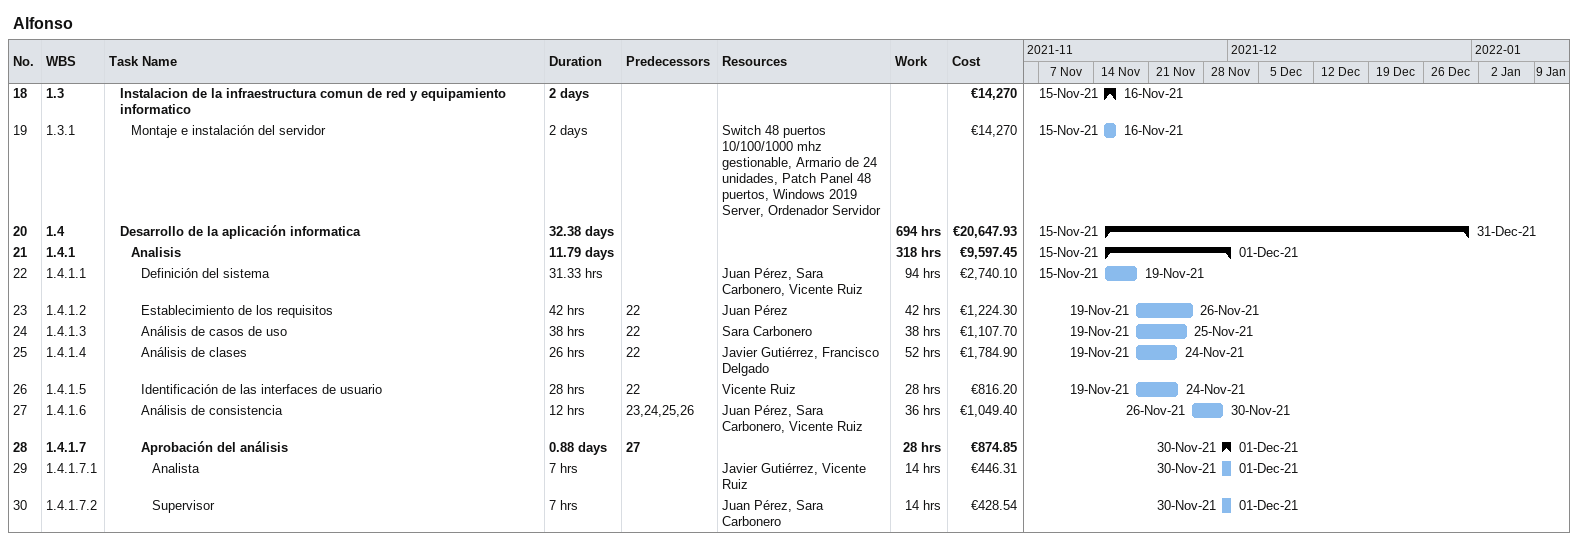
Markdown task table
Alfonso

| ID | WBS | Task | Duration | Start | Finish | Predecessors | Resources | Work (h) | Cost (€) |
|---|---|---|---|---|---|---|---|---|---|
| 18 | 1.3 | **Instalacion de la infraestructura comun de red y equipamiento informatico** | 2d | 2021-11-15 | 2021-11-16 |  |  |  | 14270 |
| 19 | 1.3.1 | Montaje e instalación del servidor | 2d | 2021-11-15 | 2021-11-16 |  | Switch 48 puertos 10/100/1000 mhz gestionable, Armario de 24 unidades, Patch Panel 48 puertos, Windows 2019 Server, Ordenador Servidor |  | 14270 |
| 20 | 1.4 | **Desarrollo de la aplicación informatica** | 32.38d | 2021-11-15 | 2021-12-31 |  |  | 694 | 20647.93 |
| 21 | 1.4.1 | **Analisis** | 11.79d | 2021-11-15 | 2021-12-01 |  |  | 318 | 9597.45 |
| 22 | 1.4.1.1 | Definición del sistema | 31.33h | 2021-11-15 | 2021-11-19 |  | Juan Pérez, Sara Carbonero, Vicente Ruiz | 94 | 2740.10 |
| 23 | 1.4.1.2 | Establecimiento de los requisitos | 42h | 2021-11-19 | 2021-11-26 | 22 | Juan Pérez | 42 | 1224.30 |
| 24 | 1.4.1.3 | Análisis de casos de uso | 38h | 2021-11-19 | 2021-11-25 | 22 | Sara Carbonero | 38 | 1107.70 |
| 25 | 1.4.1.4 | Análisis de clases | 26h | 2021-11-19 | 2021-11-24 | 22 | Javier Gutiérrez, Francisco Delgado | 52 | 1784.90 |
| 26 | 1.4.1.5 | Identificación de las interfaces de usuario | 28h | 2021-11-19 | 2021-11-24 | 22 | Vicente Ruiz | 28 | 816.20 |
| 27 | 1.4.1.6 | Análisis de consistencia | 12h | 2021-11-26 | 2021-11-30 | 23, 24, 25, 26 | Juan Pérez, Sara Carbonero, Vicente Ruiz | 36 | 1049.40 |
| 28 | 1.4.1.7 | **Aprobación del análisis** | 0.88d | 2021-11-30 | 2021-12-01 | 27 |  | 28 | 874.85 |
| 29 | 1.4.1.7.1 | Analista | 7h | 2021-11-30 | 2021-12-01 |  | Javier Gutiérrez, Vicente Ruiz | 14 | 446.31 |
| 30 | 1.4.1.7.2 | Supervisor | 7h | 2021-11-30 | 2021-12-01 |  | Juan Pérez, Sara Carbonero | 14 | 428.54 |
